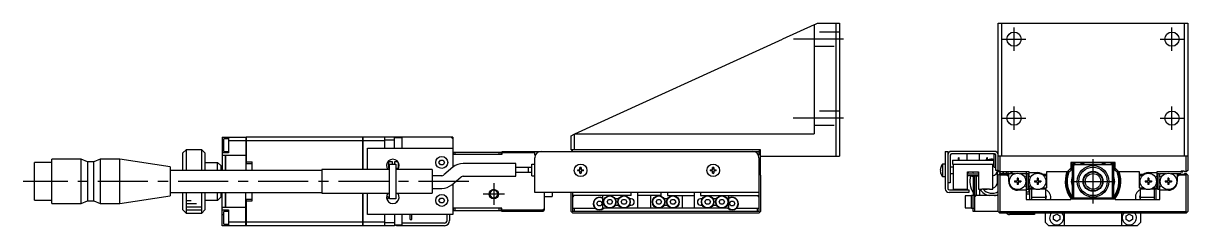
# Model space of a CAD drawing. Extents: x 0 to 775, y -8 to 645.
# Drawn here: x 406.1 to 775, y 292.9 to 356.9 of the extents above; entities that cross this region are included whole.
import ezdxf

# ---------------------------------------------------------------- set-up
doc = ezdxf.new("R2010")
doc.units = 0
doc.header["$LTSCALE"] = 0.5
doc.linetypes.add('CENTER', pattern=[50.8, 31.75, -6.35, 6.35, -6.35])
doc.linetypes.add('DASHED', pattern=[19.05, 12.7, -6.35])
for name, color, linetype in [('MSM_CENTER', 1, 'CENTER'), ('MSM_CONTINUOUS', 7, 'CONTINUOUS'), ('MSM_DASHED', 4, 'DASHED'), ('MSM_NARROW', 5, 'CONTINUOUS')]:
    doc.layers.add(name, color=color, linetype=linetype)

msp = doc.modelspace()

# ---------------------------------------------------------------- linework, layer by layer
at = {"layer": 'MSM_CENTER'}
for p, q in [((719.99, 348.25), (719.99, 355.65)), ((769.99, 348.25), (769.99, 355.65)), ((666, 351.95), (647.17, 351.95)), ((716.29, 351.95), (723.69, 351.95)), ((766.29, 351.95), (773.69, 351.95)), ((719.99, 323.25), (719.99, 330.65)), ((769.99, 323.25), (769.99, 330.65)), ((665.9, 326.95), (647.17, 326.95)), ((716.29, 326.95), (723.69, 326.95)), ((766.29, 326.95), (773.69, 326.95)), ((744.99, 299.95), (744.99, 313.95)), ((547.22, 306.95), (406.12, 306.95)), ((555.17, 306.35), (555.17, 299.55)), ((737.99, 306.95), (751.99, 306.95)), ((558.57, 302.95), (551.77, 302.95))]:
    msp.add_line(p, q, dxfattribs=at)
at = {"layer": 'MSM_CONTINUOUS'}
for p, q in [((656.67, 356.49), (646.67, 351.93)), ((656.67, 356.49), (657.67, 356.95)), ((656.67, 356.49), (656.67, 321.95)), ((657.67, 356.95), (664.67, 356.95)), ((663.67, 314.95), (663.67, 356.95)), ((664.67, 356.95), (664.67, 314.95)), ((714.99, 356.95), (774.99, 356.95)), ((714.99, 310.45), (714.99, 356.95)), ((715.99, 356.95), (715.99, 314.95)), ((773.99, 314.95), (773.99, 356.95)), ((774.99, 356.95), (774.99, 310.45)), ((580.87, 321.95), (646.67, 351.93)), ((469.17, 320.95), (469.17, 310.45)), ((469.17, 320.95), (476.67, 320.95)), ((471.17, 320.95), (471.17, 315.95)), ((476.67, 320.95), (476.67, 310.45)), ((476.67, 320.94), (476.72, 320.94)), ((476.72, 320.95), (476.72, 312.6)), ((513.67, 320.95), (476.72, 320.95)), ((513.67, 310.7), (513.67, 320.95)), ((513.67, 320.94), (513.72, 320.94)), ((542.17, 320.95), (513.72, 320.95)), ((513.72, 320.95), (513.72, 310.7)), ((520.67, 317.45), (520.67, 320.95)), ((523.67, 317.45), (523.67, 320.95)), ((541.67, 320.95), (542.17, 320.45)), ((542.17, 320.95), (542.17, 311.38)), ((579.67, 321.4), (580.67, 321.86)), ((579.67, 316.95), (579.67, 321.4)), ((580.67, 321.86), (580.87, 321.95)), ((580.67, 321.86), (580.67, 316.95)), ((580.87, 321.95), (656.67, 321.95)), ((469.17, 317.45), (469.67, 317.45)), ((469.67, 316.45), (469.67, 320.45)), ((471.17, 320.45), (469.67, 320.45)), ((476.67, 319.79), (471.17, 319.79)), ((476.67, 319.79), (476.72, 319.79)), ((513.67, 319.79), (476.72, 319.79)), ((513.67, 319.79), (513.72, 319.79)), ((520.67, 319.79), (513.72, 319.79)), ((515.17, 317.45), (542.17, 317.45)), ((515.17, 310.7), (515.17, 317.45)), ((523.67, 319.95), (520.67, 319.95)), ((526.17, 320.7), (523.67, 320.7)), ((526.17, 317.45), (526.17, 320.7)), ((415.17, 299.95), (415.17, 313.95)), ((424.47, 313.95), (415.17, 313.95)), ((424.47, 299.95), (424.47, 313.95)), ((426.47, 313.1), (424.47, 313.95)), ((430.47, 313.95), (428.47, 313.1)), ((430.47, 313.95), (430.47, 299.95)), ((436.67, 313.95), (430.47, 313.95)), ((436.67, 299.95), (436.67, 313.95)), ((452.67, 311.52), (436.67, 313.95)), ((457.67, 316.95), (456.67, 315.95)), ((456.67, 310.45), (456.67, 315.95)), ((457.67, 316.95), (457.67, 310.45)), ((462.67, 316.95), (457.67, 316.95)), ((462.67, 310.45), (462.67, 316.95)), ((463.67, 315.95), (462.67, 316.95)), ((463.67, 315.95), (463.67, 310.45)), ((471.17, 315.95), (469.17, 315.95)), ((469.37, 315.18), (469.17, 315.18)), ((469.37, 315.2), (469.37, 315.18)), ((469.37, 315.2), (470.17, 315.2)), ((469.67, 316.45), (471.17, 316.45)), ((470.17, 310.45), (470.17, 315.2)), ((470.17, 315.15), (470.22, 315.15)), ((470.22, 315.2), (470.22, 310.45)), ((470.22, 315.2), (476.67, 315.2)), ((537.81, 312.95), (538.24, 313.7)), ((538.24, 313.7), (539.11, 313.7)), ((539.11, 313.7), (539.54, 312.95)), ((557.67, 315.45), (542.17, 315.45)), ((542.37, 315.45), (542.37, 316.25)), ((542.37, 316.25), (557.37, 316.25)), ((542.87, 316.25), (542.87, 315.45)), ((556.87, 315.45), (556.87, 316.25)), ((557.37, 316.25), (557.37, 315.45)), ((557.67, 316.45), (557.67, 315.45)), ((557.67, 316.45), (639.17, 316.45)), ((568.17, 315.95), (557.67, 315.95)), ((568.17, 315.25), (568.17, 316.45)), ((568.17, 303.45), (568.17, 314.45)), ((639.67, 316.95), (579.67, 316.95)), ((579.67, 316.45), (580.17, 316.95)), ((579.92, 316.7), (580.17, 316.45)), ((639.67, 316.45), (639.17, 316.95)), ((639.17, 316.45), (639.42, 316.7)), ((639.17, 316.45), (639.17, 315.25)), ((639.17, 314.45), (639.17, 297.45)), ((639.67, 309.25), (639.67, 316.95)), ((639.67, 314.95), (664.67, 314.95)), ((698.19, 316.45), (698.99, 316.45)), ((698.19, 316.45), (698.19, 304.65)), ((698.99, 316.45), (698.99, 304.75)), ((699.79, 315.25), (699.79, 306.45)), ((713.79, 316.45), (700.19, 316.45)), ((713.79, 315.65), (700.19, 315.65)), ((700.49, 313.65), (700.49, 312.45)), ((700.49, 313.65), (713.49, 313.65)), ((702.61, 314.45), (702.36, 314.45)), ((702.36, 313.65), (702.36, 314.45)), ((702.61, 313.65), (702.61, 314.45)), ((704.99, 315.65), (704.99, 313.65)), ((708.99, 313.65), (708.99, 315.65)), ((711.36, 313.65), (711.36, 314.45)), ((711.61, 314.45), (711.36, 314.45)), ((711.61, 313.65), (711.61, 314.45)), ((713.49, 313.65), (713.49, 312.45)), ((713.69, 311.45), (713.69, 315.45)), ((714.14, 315.45), (713.69, 315.45)), ((714.19, 310.45), (714.19, 315.25)), ((774.99, 314.95), (714.99, 314.95)), ((715.49, 314.95), (715.49, 309.95)), ((774.49, 309.95), (774.49, 314.95)), ((409.67, 301), (409.67, 312.9)), ((415.17, 312.9), (409.67, 312.9)), ((426.47, 313.1), (426.47, 300.8)), ((428.47, 313.1), (426.47, 313.1)), ((428.47, 300.8), (428.47, 313.1)), ((452.67, 311.52), (452.67, 302.38)), ((500.67, 310.45), (452.67, 310.45)), ((463.67, 312.95), (467.67, 312.95)), ((467.67, 310.45), (467.67, 312.95)), ((468.67, 311.95), (467.67, 312.95)), ((468.67, 311.95), (468.67, 310.45)), ((476.67, 312.6), (478.67, 312.6)), ((476.72, 313.1), (478.67, 313.1)), ((478.67, 310.45), (478.67, 313.1)), ((500.67, 310.7), (500.67, 303.2)), ((522.17, 310.7), (500.67, 310.7)), ((523.1, 313.17), (521.85, 313.17)), ((521.85, 313.17), (521.85, 311.17)), ((521.85, 311.17), (522.17, 311.17)), ((522.17, 312.45), (524.17, 312.45)), ((522.17, 301.45), (522.17, 312.45)), ((523.1, 312.45), (523.1, 313.17)), ((524.76, 313.17), (523.76, 313.17)), ((523.76, 313.17), (523.76, 312.45)), ((524.17, 312.45), (524.17, 301.45)), ((524.17, 311.17), (525.01, 311.17)), ((535.67, 310.7), (524.17, 310.7)), ((525.01, 311.17), (525.01, 312.75)), ((535.67, 310.7), (535.67, 303.2)), ((538.24, 312.2), (537.81, 312.95)), ((539.11, 312.2), (538.24, 312.2)), ((539.54, 312.95), (539.11, 312.2)), ((542.23, 311.43), (539.31, 308.98)), ((562.17, 312.6), (545.45, 312.6)), ((562.17, 308.6), (562.17, 312.6)), ((567.17, 311.35), (562.17, 311.35)), ((562.17, 309.85), (567.17, 309.85)), ((566.17, 309.85), (566.17, 311.35)), ((567.17, 308.75), (567.17, 312.45)), ((567.17, 312.45), (568.17, 312.45)), ((581.75, 310.65), (582.47, 310.65)), ((582.47, 310.25), (581.75, 310.25)), ((582.47, 310.65), (582.47, 311.38)), ((582.47, 309.52), (582.47, 310.25)), ((582.87, 311.38), (582.87, 310.65)), ((582.87, 310.65), (583.6, 310.65)), ((582.87, 310.25), (582.87, 309.52)), ((583.6, 310.25), (582.87, 310.25)), ((623.75, 310.65), (624.47, 310.65)), ((624.47, 310.25), (623.75, 310.25)), ((624.47, 310.65), (624.47, 311.38)), ((624.47, 309.52), (624.47, 310.25)), ((624.87, 311.38), (624.87, 310.65)), ((624.87, 310.65), (625.6, 310.65)), ((624.87, 310.25), (624.87, 309.52)), ((625.6, 310.25), (624.87, 310.25)), ((639.67, 309.95), (639.17, 310.45)), ((639.67, 309.95), (639.17, 309.95)), ((696.6, 310.65), (696.73, 310.65)), ((696.73, 310.25), (696.6, 310.25)), ((696.73, 311.4), (696.73, 311.38)), ((696.73, 310.65), (696.73, 310.25)), ((697.29, 312.45), (697.29, 308.45)), ((698.19, 312.45), (697.29, 312.45)), ((700.74, 311.45), (699.79, 311.45)), ((700.49, 312.45), (713.49, 312.45)), ((700.74, 312.45), (700.74, 304.45)), ((705.24, 309.95), (708.74, 309.95)), ((705.24, 304.45), (705.24, 309.95)), ((708.74, 309.95), (708.74, 304.45)), ((713.24, 304.45), (713.24, 312.45)), ((713.69, 312.45), (713.49, 312.45)), ((713.69, 311.45), (714.19, 311.45)), ((714.99, 310.45), (714.19, 310.45)), ((714.73, 306.74), (714.73, 310.45)), ((715.49, 309.95), (714.99, 310.45)), ((724.79, 309.95), (715.49, 309.95)), ((717.49, 309.95), (717.49, 309.45)), ((717.99, 309.95), (717.99, 309.45)), ((718.99, 309.95), (718.99, 309.45)), ((723.91, 309.37), (723.91, 309.95)), ((724.79, 308.5), (724.79, 309.95)), ((737.49, 309.95), (730.29, 309.95)), ((730.29, 309.95), (730.29, 304.95)), ((736.78, 309.95), (737.99, 311.15)), ((737.99, 310.45), (737.49, 309.95)), ((751.99, 312.95), (737.99, 312.95)), ((737.99, 312.95), (737.99, 310.45)), ((738.49, 311.65), (738.79, 311.95)), ((738.49, 302.25), (738.49, 311.65)), ((738.99, 312.15), (738.79, 311.95)), ((738.79, 311.95), (738.79, 301.95)), ((738.99, 312.15), (739.29, 312.45)), ((750.99, 312.15), (738.99, 312.15)), ((739.29, 312.45), (750.69, 312.45)), ((750.69, 312.45), (750.99, 312.15)), ((751.19, 311.95), (750.99, 312.15)), ((751.19, 301.95), (751.19, 311.95)), ((751.19, 311.95), (751.49, 311.65)), ((751.49, 311.65), (751.49, 302.25)), ((751.99, 310.45), (751.99, 312.95)), ((751.99, 311.15), (753.2, 309.95)), ((752.49, 309.95), (751.99, 310.45)), ((759.69, 309.95), (752.49, 309.95)), ((759.69, 304.95), (759.69, 309.95)), ((772.73, 309.95), (765.19, 309.95)), ((765.19, 309.95), (765.19, 308.5)), ((772.73, 309.95), (773.49, 309.95)), ((773.49, 309.95), (773.49, 310.19)), ((774.49, 309.95), (774.05, 309.95)), ((774.99, 310.45), (774.49, 309.95)), ((538.67, 308.74), (535.67, 308.74)), ((541.88, 305.91), (544.8, 308.36)), ((542.17, 306.16), (542.17, 296.45)), ((545.45, 308.6), (562.17, 308.6)), ((567.17, 308.75), (568.17, 308.75)), ((639.67, 309.72), (639.17, 309.72)), ((639.27, 309.55), (639.17, 309.55)), ((639.67, 308.95), (639.17, 309.45)), ((639.17, 308.95), (639.42, 309.2)), ((639.67, 309.25), (639.57, 309.15)), ((639.57, 309.25), (639.57, 309.05)), ((639.67, 308.95), (639.67, 297.45)), ((696.73, 309.52), (696.73, 309.5)), ((697.29, 308.45), (698.19, 308.45)), ((699.79, 306.45), (698.99, 306.45)), ((699.79, 309.45), (700.74, 309.45)), ((708.74, 309.25), (705.24, 309.25)), ((708.74, 308.75), (705.24, 308.75)), ((708.74, 308.6), (706.99, 308.6)), ((706.99, 308.45), (707.49, 308.45)), ((706.99, 308.45), (706.99, 302.45)), ((707.49, 308.45), (707.49, 297.45)), ((707.99, 308.6), (707.99, 302.45)), ((714.99, 308.95), (715.49, 309.45)), ((714.99, 297.45), (714.99, 308.95)), ((715.24, 309.2), (715.49, 308.95)), ((715.49, 309.45), (720.37, 309.45)), ((715.49, 308.95), (715.49, 297.45)), ((717.79, 308.95), (715.49, 308.95)), ((718.29, 309.3), (717.79, 308.95)), ((717.79, 308.95), (718.29, 308.45)), ((718.29, 306.95), (718.29, 309.45)), ((720.09, 307.09), (720.09, 306.8)), ((720.09, 307.09), (720.88, 307.09)), ((720.09, 306.8), (720.88, 306.8)), ((720.62, 307.09), (720.62, 306.8)), ((720.94, 307.95), (720.94, 307.15)), ((721.23, 307.95), (720.94, 307.95)), ((720.94, 307.42), (721.23, 307.42)), ((720.94, 306.74), (720.94, 305.95)), ((720.94, 306.48), (721.23, 306.48)), ((721.23, 307.95), (721.23, 307.15)), ((721.23, 306.74), (721.23, 305.95)), ((721.29, 307.09), (722.09, 307.09)), ((721.29, 306.8), (722.09, 306.8)), ((721.56, 306.8), (721.56, 307.09)), ((721.8, 309.45), (723.79, 309.45)), ((722.09, 307.09), (722.09, 306.8)), ((723.79, 308.5), (723.49, 308.33)), ((723.79, 309.45), (723.79, 308.5)), ((723.99, 309.25), (723.94, 309.3)), ((723.99, 309.45), (724.59, 309.45)), ((723.99, 304.45), (723.99, 309.45)), ((724.59, 304.45), (724.59, 309.45)), ((724.79, 308.95), (724.59, 308.95)), ((724.79, 309.72), (727.44, 309.72)), ((724.79, 308.5), (725.01, 308.37)), ((724.99, 308.37), (724.99, 308.38)), ((726.49, 307.09), (726.49, 306.8)), ((726.49, 307.09), (727.28, 307.09)), ((726.49, 306.8), (727.28, 306.8)), ((727.02, 307.09), (727.02, 306.8)), ((727.63, 307.95), (727.34, 307.95)), ((727.34, 307.95), (727.34, 307.15)), ((727.34, 307.42), (727.63, 307.42)), ((727.34, 306.74), (727.34, 305.95)), ((727.34, 306.48), (727.63, 306.48)), ((727.63, 307.95), (727.63, 307.15)), ((727.63, 306.74), (727.63, 305.95)), ((727.69, 307.09), (728.49, 307.09)), ((727.69, 306.8), (728.49, 306.8)), ((727.96, 306.8), (727.96, 307.09)), ((728.49, 307.09), (728.49, 306.8)), ((729, 309.25), (730.29, 309.25)), ((730.29, 308.75), (729.57, 308.75)), ((759.69, 309.25), (760.97, 309.25)), ((760.41, 308.75), (759.69, 308.75)), ((761.49, 307.09), (761.49, 306.8)), ((761.49, 307.09), (762.28, 307.09)), ((761.49, 306.8), (762.28, 306.8)), ((762.02, 307.09), (762.02, 306.8)), ((762.63, 307.95), (762.34, 307.95)), ((762.34, 307.95), (762.34, 307.15)), ((762.34, 307.42), (762.63, 307.42)), ((762.34, 306.74), (762.34, 305.95)), ((762.34, 306.48), (762.63, 306.48)), ((762.53, 309.72), (765.19, 309.72)), ((762.63, 307.95), (762.63, 307.15)), ((762.63, 306.74), (762.63, 305.95)), ((762.69, 307.09), (763.49, 307.09)), ((762.69, 306.8), (763.49, 306.8)), ((762.96, 306.8), (762.96, 307.09)), ((763.49, 307.09), (763.49, 306.8)), ((764.97, 308.37), (765.19, 308.5)), ((764.99, 308.37), (764.99, 308.38)), ((765.39, 309.45), (765.99, 309.45)), ((765.39, 304.45), (765.39, 309.45)), ((765.99, 304.45), (765.99, 309.45)), ((766.19, 308.5), (766.19, 309.45)), ((766.19, 309.45), (768.17, 309.45)), ((766.48, 308.33), (766.19, 308.5)), ((767.89, 307.09), (767.89, 306.8)), ((767.89, 307.09), (768.68, 307.09)), ((767.89, 306.8), (768.68, 306.8)), ((768.42, 307.09), (768.42, 306.8)), ((769.03, 307.95), (768.74, 307.95)), ((768.74, 307.95), (768.74, 307.15)), ((768.74, 307.42), (769.03, 307.42)), ((768.74, 306.74), (768.74, 305.95)), ((768.74, 306.48), (769.03, 306.48)), ((769.03, 307.95), (769.03, 307.15)), ((769.03, 306.74), (769.03, 305.95)), ((769.09, 307.09), (769.89, 307.09)), ((769.09, 306.8), (769.89, 306.8)), ((769.36, 306.8), (769.36, 307.09)), ((769.6, 309.45), (772.73, 309.45)), ((769.89, 307.09), (769.89, 306.8)), ((771.69, 309.45), (771.69, 306.95)), ((772.19, 308.95), (771.69, 309.3)), ((771.69, 308.45), (772.19, 308.95)), ((774.49, 308.95), (772.19, 308.95)), ((774.05, 309.45), (774.49, 309.45)), ((774.49, 309.45), (774.99, 308.95)), ((774.49, 308.95), (774.74, 309.2)), ((774.49, 297.45), (774.49, 308.95)), ((774.99, 308.95), (774.99, 297.45)), ((452.67, 303.45), (500.67, 303.45)), ((456.67, 297.95), (456.67, 303.45)), ((457.67, 303.45), (457.67, 296.95)), ((462.67, 296.95), (462.67, 303.45)), ((463.67, 303.45), (463.67, 297.95)), ((467.67, 300.95), (467.67, 303.45)), ((468.67, 303.45), (468.67, 301.95)), ((469.17, 292.95), (469.17, 303.45)), ((470.17, 298.7), (470.17, 303.45)), ((470.22, 303.45), (470.22, 298.7)), ((476.67, 292.95), (476.67, 303.45)), ((478.67, 300.79), (478.67, 303.45)), ((500.67, 303.2), (522.17, 303.2)), ((513.67, 292.95), (513.67, 303.2)), ((513.72, 303.2), (513.72, 292.95)), ((515.17, 296.45), (515.17, 303.2)), ((521.49, 303.02), (521.67, 303.02)), ((521.67, 303.2), (521.67, 303.02)), ((524.17, 303.2), (535.67, 303.2)), ((535.67, 304.74), (538.67, 304.74)), ((639.17, 303.45), (568.17, 303.45)), ((571.17, 303.45), (571.17, 297.95)), ((573.67, 303.45), (573.67, 302.2)), ((579.67, 297.45), (579.67, 303.45)), ((580.17, 297.45), (580.17, 303.45)), ((598.67, 302.45), (598.67, 303.45)), ((600.67, 303.45), (600.67, 298.45)), ((608.17, 302.45), (608.17, 303.45)), ((610.17, 303.45), (610.17, 302.45)), ((618.67, 303.45), (618.67, 298.45)), ((620.67, 303.45), (620.67, 302.45)), ((705.69, 303.45), (699.39, 303.45)), ((699.49, 304.25), (705.69, 304.25)), ((700.74, 304.45), (705.24, 304.45)), ((705.69, 304.25), (705.69, 303.45)), ((708.74, 304.45), (709.74, 304.45)), ((708.99, 304.45), (708.99, 302.45)), ((709.74, 304.55), (712.24, 304.55)), ((709.74, 304.45), (709.74, 304.55)), ((710.54, 304.55), (710.54, 304.45)), ((710.54, 304.45), (711.44, 304.45)), ((710.91, 304.55), (710.91, 304.45)), ((711.06, 304.55), (711.06, 304.45)), ((711.44, 304.55), (711.44, 304.45)), ((712.24, 304.45), (712.24, 304.55)), ((712.24, 304.45), (713.24, 304.45)), ((721.23, 305.95), (720.94, 305.95)), ((723.79, 304.15), (721.09, 304.15)), ((723.49, 305.57), (723.79, 305.4)), ((723.59, 305.52), (723.57, 305.52)), ((723.79, 305.4), (723.79, 301.25)), ((723.79, 305.02), (723.99, 305.02)), ((724.99, 303.52), (723.79, 303.52)), ((723.79, 303.02), (724.99, 303.02)), ((724.99, 302.95), (723.79, 302.95)), ((723.99, 304.45), (724.59, 304.45)), ((724.59, 305.02), (724.79, 305.02)), ((725.01, 305.53), (724.79, 305.4)), ((724.79, 303.52), (724.79, 305.4)), ((724.79, 304.95), (725.83, 304.95)), ((725.29, 304.45), (724.79, 304.95)), ((724.79, 302.95), (724.79, 303.02)), ((724.99, 305.52), (724.99, 305.52)), ((724.99, 305.51), (724.99, 305.52)), ((724.99, 301.25), (724.99, 304.75)), ((726.77, 304.45), (725.29, 304.45)), ((725.54, 304.45), (725.54, 301.25)), ((727.63, 305.95), (727.34, 305.95)), ((730.04, 304.45), (728.2, 304.45)), ((729.15, 304.95), (730.29, 304.95)), ((730.29, 304.95), (729.79, 304.45)), ((730.04, 301.25), (730.04, 304.45)), ((741.82, 303.75), (742.01, 303.75)), ((742.24, 303.52), (742.01, 303.75)), ((742.24, 303.52), (742.07, 303.52)), ((742.24, 303.39), (742.24, 303.52)), ((747.96, 303.75), (747.74, 303.52)), ((747.91, 303.52), (747.74, 303.52)), ((747.74, 303.52), (747.74, 303.39)), ((747.74, 303.39), (747.74, 303.39)), ((747.96, 303.75), (748.15, 303.75)), ((759.69, 304.95), (760.83, 304.95)), ((760.19, 304.45), (759.69, 304.95)), ((761.77, 304.45), (759.94, 304.45)), ((759.94, 304.45), (759.94, 301.25)), ((762.63, 305.95), (762.34, 305.95)), ((764.69, 304.45), (763.2, 304.45)), ((764.15, 304.95), (765.19, 304.95)), ((764.44, 301.25), (764.44, 304.45)), ((765.19, 304.95), (764.69, 304.45)), ((765.19, 305.4), (764.97, 305.53)), ((764.99, 305.51), (764.99, 305.52)), ((764.99, 301.25), (764.99, 304.75)), ((765.19, 305.4), (765.19, 304.95)), ((765.39, 304.45), (765.99, 304.45)), ((766.19, 305.4), (766.48, 305.57)), ((766.19, 301.25), (766.19, 305.4)), ((768.89, 304.15), (766.19, 304.15)), ((769.03, 305.95), (768.74, 305.95)), ((409.67, 301), (415.17, 301)), ((415.17, 299.95), (424.47, 299.95)), ((424.47, 299.95), (426.47, 300.8)), ((426.47, 300.8), (428.47, 300.8)), ((428.47, 300.8), (430.47, 299.95)), ((430.47, 299.95), (436.67, 299.95)), ((436.67, 299.95), (452.67, 302.38)), ((467.67, 300.95), (463.67, 300.95)), ((467.67, 300.95), (468.67, 301.95)), ((476.67, 301.29), (478.67, 301.29)), ((476.72, 301.29), (476.72, 292.95)), ((476.72, 300.79), (478.67, 300.79)), ((521.67, 302.02), (521.18, 302.02)), ((521.22, 301.52), (521.67, 301.52)), ((521.67, 302.02), (521.67, 301.52)), ((524.17, 301.45), (522.17, 301.45)), ((537.81, 300.95), (538.24, 301.7)), ((538.24, 300.2), (537.81, 300.95)), ((538.24, 301.7), (539.11, 301.7)), ((539.11, 300.2), (538.24, 300.2)), ((539.11, 301.7), (539.54, 300.95)), ((539.54, 300.95), (539.11, 300.2)), ((571.17, 302.2), (573.67, 302.2)), ((580.17, 301.95), (580.67, 302.45)), ((598.67, 302.45), (580.17, 302.45)), ((587.81, 299.95), (588.24, 300.7)), ((588.24, 299.2), (587.81, 299.95)), ((588.24, 300.7), (589.11, 300.7)), ((589.11, 299.2), (588.24, 299.2)), ((589.11, 300.7), (589.54, 299.95)), ((589.54, 299.95), (589.11, 299.2)), ((589.67, 298.45), (589.67, 302.45)), ((591.06, 300.45), (591.49, 301.2)), ((591.49, 299.7), (591.06, 300.45)), ((591.49, 301.2), (592.36, 301.2)), ((592.36, 299.7), (591.49, 299.7)), ((592.36, 301.2), (592.79, 300.45)), ((592.79, 300.45), (592.36, 299.7)), ((594.69, 301.45), (593.66, 301.45)), ((593.66, 299.45), (594.69, 299.45)), ((595.56, 300.45), (595.99, 301.2)), ((595.99, 299.7), (595.56, 300.45)), ((595.99, 301.2), (596.86, 301.2)), ((596.86, 299.7), (595.99, 299.7)), ((596.86, 301.2), (597.29, 300.45)), ((597.29, 300.45), (596.86, 299.7)), ((598.67, 301.45), (598.16, 301.45)), ((598.16, 299.45), (598.67, 299.45)), ((608.17, 302.45), (600.67, 302.45)), ((604.87, 298.45), (604.87, 302.45)), ((606.56, 300.45), (606.99, 301.2)), ((606.99, 299.7), (606.56, 300.45)), ((606.99, 301.2), (607.86, 301.2)), ((607.86, 299.7), (606.99, 299.7)), ((607.86, 301.2), (608.29, 300.45)), ((608.29, 300.45), (607.86, 299.7)), ((610.19, 301.45), (609.16, 301.45)), ((609.16, 299.45), (610.19, 299.45)), ((610.17, 302.45), (618.67, 302.45)), ((611.06, 300.45), (611.49, 301.2)), ((611.49, 299.7), (611.06, 300.45)), ((611.49, 301.2), (612.36, 301.2)), ((612.36, 299.7), (611.49, 299.7)), ((612.36, 301.2), (612.79, 300.45)), ((612.79, 300.45), (612.36, 299.7)), ((614.87, 302.45), (614.87, 298.45)), ((620.67, 302.45), (639.17, 302.45)), ((621.19, 301.45), (620.67, 301.45)), ((620.67, 299.45), (621.19, 299.45)), ((622.06, 300.45), (622.49, 301.2)), ((622.49, 299.7), (622.06, 300.45)), ((622.49, 301.2), (623.36, 301.2)), ((623.36, 299.7), (622.49, 299.7)), ((623.36, 301.2), (623.79, 300.45)), ((623.79, 300.45), (623.36, 299.7)), ((625.69, 301.45), (624.66, 301.45)), ((624.66, 299.45), (625.69, 299.45)), ((626.56, 300.45), (626.99, 301.2)), ((626.99, 299.7), (626.56, 300.45)), ((626.99, 301.2), (627.86, 301.2)), ((627.86, 299.7), (626.99, 299.7)), ((627.86, 301.2), (628.29, 300.45)), ((628.29, 300.45), (627.86, 299.7)), ((629.67, 298.45), (629.67, 302.45)), ((629.81, 299.95), (630.24, 300.7)), ((630.24, 299.2), (629.81, 299.95)), ((630.24, 300.7), (631.11, 300.7)), ((631.11, 299.2), (630.24, 299.2)), ((631.11, 300.7), (631.54, 299.95)), ((631.54, 299.95), (631.11, 299.2)), ((638.67, 302.45), (639.17, 301.95)), ((704.49, 302.35), (704.49, 298.55)), ((706.49, 302.35), (704.49, 302.35)), ((706.49, 298.45), (706.49, 302.45)), ((714.99, 302.45), (706.49, 302.45)), ((706.99, 298.45), (706.99, 302.45)), ((707.49, 301.95), (707.99, 302.45)), ((723.79, 301.25), (737.99, 301.25)), ((725.54, 301.95), (730.04, 301.95)), ((737.99, 301.25), (737.99, 301.45)), ((737.99, 301.45), (751.99, 301.45)), ((738.79, 301.95), (738.49, 302.25)), ((738.79, 301.95), (738.99, 301.75)), ((739.29, 301.45), (738.99, 301.75)), ((738.99, 301.75), (750.99, 301.75)), ((750.99, 301.75), (750.69, 301.45)), ((750.99, 301.75), (751.19, 301.95)), ((751.49, 302.25), (751.19, 301.95)), ((751.99, 301.45), (751.99, 301.25)), ((751.99, 301.25), (766.19, 301.25)), ((759.94, 301.95), (764.44, 301.95)), ((456.67, 297.95), (457.67, 296.95)), ((457.67, 296.95), (462.67, 296.95)), ((462.67, 296.95), (463.67, 297.95)), ((469.17, 298.72), (469.37, 298.72)), ((469.17, 297.95), (471.17, 297.95)), ((469.17, 296.45), (469.67, 296.45)), ((469.37, 298.72), (469.37, 298.7)), ((470.17, 298.7), (469.37, 298.7)), ((469.67, 293.45), (469.67, 297.45)), ((471.17, 297.45), (469.67, 297.45)), ((470.17, 298.75), (470.22, 298.75)), ((476.67, 298.7), (470.22, 298.7)), ((471.17, 297.95), (471.17, 292.95)), ((542.17, 296.45), (515.17, 296.45)), ((520.67, 292.95), (520.67, 296.45)), ((523.67, 296.45), (523.67, 292.95)), ((526.17, 293.2), (526.17, 296.45)), ((528.67, 294.95), (528.67, 296.45)), ((529.17, 294.95), (529.17, 296.45)), ((540.37, 294.55), (540.37, 296.45)), ((541.17, 296.45), (541.17, 294.55)), ((557.67, 298.45), (542.17, 298.45)), ((557.37, 297.65), (542.17, 297.65)), ((542.37, 297.65), (542.37, 298.45)), ((542.87, 298.45), (542.87, 297.65)), ((556.87, 297.65), (556.87, 298.45)), ((557.37, 298.45), (557.37, 297.65)), ((557.67, 297.45), (557.67, 298.45)), ((557.67, 297.95), (570.56, 297.95)), ((570.67, 297.45), (557.67, 297.45)), ((570.06, 297.45), (570.56, 297.95)), ((570.56, 297.95), (571.17, 298.25)), ((571.17, 297.95), (570.67, 297.45)), ((580.17, 296.95), (579.67, 297.45)), ((580.17, 297.45), (579.92, 297.2)), ((580.17, 298.45), (587.35, 298.45)), ((639.17, 297.45), (580.17, 297.45)), ((639.17, 296.95), (580.17, 296.95)), ((580.67, 298.45), (580.67, 297.45)), ((629.67, 298.45), (589.67, 298.45)), ((632, 298.45), (639.17, 298.45)), ((638.67, 297.45), (638.67, 298.45)), ((639.42, 297.2), (639.17, 297.45)), ((639.17, 296.95), (639.67, 297.45)), ((704.49, 298.55), (706.49, 298.55)), ((706.49, 298.45), (707.49, 298.45)), ((706.99, 297.45), (706.99, 298.45)), ((714.99, 297.45), (706.99, 297.45)), ((715.49, 296.95), (714.99, 297.45)), ((715.49, 297.45), (715.24, 297.2)), ((715.49, 297.45), (774.49, 297.45)), ((774.49, 296.95), (715.49, 296.95)), ((726.49, 296.45), (718.49, 296.45)), ((726.49, 296.95), (726.49, 296.45)), ((729.99, 293.95), (729.99, 296.95)), ((732.49, 296.03), (733.49, 296.6)), ((732.49, 294.87), (732.49, 296.03)), ((733.49, 296.6), (734.49, 296.03)), ((734.49, 296.03), (734.49, 294.87)), ((735.99, 292.95), (735.99, 296.95)), ((753.99, 296.95), (753.99, 292.95)), ((755.49, 296.03), (756.49, 296.6)), ((755.49, 294.87), (755.49, 296.03)), ((756.49, 296.6), (757.49, 296.03)), ((757.49, 296.03), (757.49, 294.87)), ((759.99, 296.95), (759.99, 293.95)), ((774.74, 297.2), (774.49, 297.45)), ((774.99, 297.45), (774.49, 296.95)), ((476.67, 292.95), (469.17, 292.95)), ((469.67, 293.45), (471.17, 293.45)), ((476.67, 294.1), (471.17, 294.1)), ((476.67, 294.11), (476.72, 294.11)), ((476.67, 292.96), (476.72, 292.96)), ((513.67, 294.1), (476.72, 294.1)), ((513.67, 292.95), (476.72, 292.95)), ((513.67, 294.11), (513.72, 294.11)), ((513.67, 292.96), (513.72, 292.96)), ((520.67, 294.1), (513.72, 294.1)), ((523.67, 292.95), (513.72, 292.95)), ((520.67, 293.95), (523.67, 293.95)), ((523.67, 293.2), (526.17, 293.2)), ((524.37, 292.95), (524.37, 293.2)), ((539.57, 292.95), (524.37, 292.95)), ((524.87, 293.2), (524.87, 292.95)), ((539.57, 293.75), (526.17, 293.75)), ((528.67, 294.95), (529.17, 294.95)), ((729.99, 293.95), (730.99, 292.95)), ((735.99, 292.95), (730.99, 292.95)), ((733.49, 294.29), (732.49, 294.87)), ((734.49, 294.87), (733.49, 294.29)), ((753.99, 292.95), (735.99, 292.95)), ((758.99, 292.95), (753.99, 292.95)), ((756.49, 294.29), (755.49, 294.87)), ((757.49, 294.87), (756.49, 294.29)), ((758.99, 292.95), (759.99, 293.95))]:
    msp.add_line(p, q, dxfattribs=at)
for centre, radius in [((719.99, 351.95), 2.25), ((769.99, 351.95), 2.25), ((719.99, 326.95), 2.25), ((769.99, 326.95), 2.25), ((538.67, 312.95), 1.9), ((582.67, 310.45), 2), ((624.67, 310.45), 2), ((744.99, 306.95), 5), ((744.99, 306.95), 4.5), ((744.99, 306.95), 3.15), ((744.99, 306.95), 3), ((721.09, 306.95), 2.6), ((727.49, 306.95), 2.6), ((762.49, 306.95), 2.6), ((768.89, 306.95), 2.6), ((538.67, 300.95), 1.9), ((591.92, 300.45), 2), ((591.92, 300.45), 1.9), ((596.42, 300.45), 2), ((596.42, 300.45), 1.9), ((607.42, 300.45), 2), ((607.42, 300.45), 1.9), ((611.92, 300.45), 2), ((611.92, 300.45), 1.9), ((622.92, 300.45), 2), ((622.92, 300.45), 1.9), ((627.42, 300.45), 2), ((627.42, 300.45), 1.9)]:
    msp.add_circle(centre, radius, dxfattribs=at)
at = {"layer": 'MSM_CONTINUOUS', "extrusion": (0, 0, -1)}
msp.add_circle((-555.17, 302.95), 1.23, dxfattribs=at)
at = {"layer": 'MSM_CONTINUOUS'}
for centre, radius, start, end in [((523.17, 311.95), 2, 321.3178, 218.6822), ((570.17, 314.45), 2, 90, 180), ((637.17, 314.45), 2, 0, 90), ((700.19, 315.25), 1.2, 90, 180), ((700.19, 315.25), 0.4, 90, 180), ((712.99, 306.95), 7, 103.4233, 106.835), ((712.99, 306.95), 7, 84.2608, 101.3282), ((713.79, 315.25), 1.2, 0, 90), ((713.79, 315.25), 0.4, 0, 90), ((545.45, 307.6), 5, 90, 130), ((582.67, 310.45), 0.95, 167.8468, 192.1532), ((582.67, 310.45), 0.435, 152.6335, 207.3665), ((582.67, 310.45), 0.95, 77.8468, 102.1532), ((582.67, 310.45), 0.435, 62.6335, 117.3665), ((582.67, 310.45), 0.435, 242.6335, 297.3665), ((582.67, 310.45), 0.435, 332.6335, 27.3665), ((582.67, 310.45), 0.95, 347.8468, 12.1532), ((624.67, 310.45), 0.95, 167.8468, 192.1532), ((624.67, 310.45), 0.435, 152.6335, 207.3665), ((624.67, 310.45), 0.95, 77.8468, 102.1532), ((624.67, 310.45), 0.435, 62.6335, 117.3665), ((624.67, 310.45), 0.435, 242.6335, 297.3665), ((624.67, 310.45), 0.435, 332.6335, 27.3665), ((624.67, 310.45), 0.95, 347.8468, 12.1532), ((699.79, 310.45), 3.19, 163.0947, 176.4096), ((699.79, 310.45), 3.19, 183.5903, 196.9053), ((699.79, 310.45), 3.2, 141.3178, 162.73), ((705.49, 310.05), 0.25, 203.5782, 336.4218), ((706.99, 310.05), 0.25, 203.5782, 336.4218), ((708.49, 310.05), 0.25, 203.5782, 336.4218), ((712.73, 310.6), 2, 284.6156, 355.6988), ((712.73, 310.6), 2, 61.4886, 67.8314), ((712.99, 306.95), 3.75, 41.8103, 62.2624), ((712.99, 306.95), 4.57, 33.1646, 41.0301), ((712.99, 306.95), 7, 20.9248, 25.3769), ((744.99, 306.95), 8.8, 160.0677, 218.6822), ((744.99, 306.95), 8.5, 159.3327, 220.3202), ((744.99, 306.95), 8.2, 158.5399, 222.1236), ((744.99, 306.95), 8.5, 135.0991, 145.4397), ((744.99, 306.95), 8.2, 132.9703, 148.6118), ((744.99, 306.95), 9, 138.1897, 141.0576), ((744.99, 306.95), 8.8, 137.0141, 142.6982), ((744.99, 306.95), 6.8, 118.0725, 126.0189), ((744.99, 306.95), 6.5, 112.6199, 122.2042), ((744.99, 306.95), 6.5, 57.7958, 67.3801), ((744.99, 306.95), 6.8, 53.9811, 61.9275), ((744.99, 306.95), 8.2, 31.3881, 47.0297), ((744.99, 306.95), 8.5, 34.5603, 44.9009), ((744.99, 306.95), 8.2, 317.8764, 21.4601), ((744.99, 306.95), 8.8, 37.3018, 42.9859), ((744.99, 306.95), 8.5, 319.6798, 20.6673), ((744.99, 306.95), 9, 38.9424, 41.8103), ((744.99, 306.95), 8.8, 321.3178, 19.9323), ((773.39, 309.2), 1, 48.5904, 131.4096), ((538.67, 309.74), 1, 270, 310), ((545.45, 307.6), 1, 90, 130), ((582.67, 310.45), 0.95, 257.8468, 282.1532), ((624.67, 310.45), 0.95, 257.8468, 282.1532), ((639.27, 309.25), 0.3, 0, 90), ((699.79, 310.45), 3.2, 197.27, 218.6822), ((712.99, 306.95), 7, 165.0994, 211.0027), ((706.99, 310.6), 2, 247.6684, 292.3316), ((712.73, 306.74), 2, 284.6156, 0), ((721.09, 306.95), 2.8, 180, 270), ((720.88, 307.15), 0.06, 270, 0), ((720.88, 306.74), 0.06, 0, 90), ((721.29, 307.15), 0.06, 180, 270), ((721.29, 306.74), 0.06, 90, 180), ((724.29, 306.95), 1.59, 100.893, 126.1972), ((724.4, 306.83), 1.75, 121.3783, 127.006), ((724.01, 309.37), 0.1, 180, 225), ((724.29, 306.95), 1.59, 53.8027, 79.1069), ((724.17, 306.83), 1.75, 52.994, 61.3783), ((727.28, 307.15), 0.06, 270, 0), ((727.28, 306.74), 0.06, 0, 90), ((727.44, 306.92), 2.8, 40.6764, 90), ((727.69, 307.15), 0.06, 180, 270), ((727.69, 306.74), 0.06, 90, 180), ((744.99, 306.95), 6.8, 162.9174, 197.0826), ((744.99, 306.95), 6.8, 342.9174, 17.0826), ((762.53, 306.92), 2.8, 90, 139.3236), ((762.28, 307.15), 0.06, 270, 0), ((762.28, 306.74), 0.06, 0, 90), ((762.69, 307.15), 0.06, 180, 270), ((762.69, 306.74), 0.06, 90, 180), ((765.69, 306.95), 1.59, 100.893, 126.1972), ((765.8, 306.83), 1.75, 118.6217, 127.006), ((765.69, 306.95), 1.59, 53.8027, 79.1069), ((765.57, 306.83), 1.75, 52.994, 58.6217), ((768.68, 307.15), 0.06, 270, 0), ((768.68, 306.74), 0.06, 0, 90), ((768.89, 306.95), 2.8, 270, 0), ((769.09, 307.15), 0.06, 180, 270), ((769.09, 306.74), 0.06, 90, 180), ((773.39, 310.2), 1, 228.5904, 311.4096), ((523.17, 301.95), 2, 141.3178, 38.6822), ((538.67, 309.74), 5, 270, 310), ((699.39, 304.65), 1.2, 180, 270), ((699.49, 304.75), 0.5, 180, 270), ((712.99, 306.95), 7, 218.2132, 220.0052), ((712.99, 306.95), 4.57, 213.1646, 259.9589), ((712.99, 306.95), 3.75, 219.7918, 302.2309), ((712.99, 306.95), 4.57, 280.0411, 295.9532), ((724.4, 307.06), 1.75, 232.994, 238.6217), ((724.29, 306.95), 1.59, 233.8028, 259.107), ((724.29, 306.95), 1.59, 280.8931, 306.1973), ((724.17, 307.06), 1.75, 298.6217, 307.006), ((728.99, 301.95), 2.6, 344.3815, 66.1812), ((760.99, 301.95), 2.6, 113.8188, 195.6185), ((765.8, 307.06), 1.75, 232.994, 241.3783), ((765.69, 306.95), 1.59, 233.8028, 259.107), ((765.69, 306.95), 1.59, 280.8931, 306.1973), ((765.57, 307.06), 1.75, 301.3783, 307.006), ((524.47, 300.28), 0.2, 75.0744, 180.8063), ((588.67, 299.95), 2, 60, 311.4096), ((588.67, 299.95), 1.9, 58.2431, 307.8636), ((598.67, 300.45), 1, 270, 90), ((620.67, 300.45), 1, 90, 270), ((630.67, 299.95), 2, 228.5904, 120), ((630.67, 299.95), 1.9, 232.1364, 121.7568), ((718.49, 297.45), 1, 210.0001, 270), ((733.49, 295.45), 2.25, 138.1897, 41.8103), ((756.49, 295.45), 2.25, 138.1897, 41.8103), ((539.57, 294.55), 0.8, 270, 0), ((539.57, 294.55), 1.6, 270, 0)]:
    msp.add_arc(centre, radius, start, end, dxfattribs=at)
at = {"layer": 'MSM_DASHED'}
for p, q in [((664.67, 354.2), (656.67, 354.2)), ((656.67, 349.7), (664.67, 349.7)), ((664.67, 329.2), (656.67, 329.2)), ((656.67, 324.7), (664.67, 324.7))]:
    msp.add_line(p, q, dxfattribs=at)
at = {"layer": 'MSM_NARROW'}
for p, q in [((747.74, 303.39), (747.74, 303.39)), ((457.67, 300.95), (459.27, 300.95)), ((457.67, 299.95), (460.97, 299.95)), ((457.67, 298.95), (462.67, 298.95)), ((457.67, 297.95), (462.67, 297.95))]:
    msp.add_line(p, q, dxfattribs=at)
for centre, radius in [((744.99, 306.95), 2.46), ((555.17, 302.95), 1.5)]:
    msp.add_circle(centre, radius, dxfattribs=at)
for centre, start, end in [((728.99, 301.95), 327.1401, 32.8599), ((760.99, 301.95), 147.1401, 212.8599)]:
    msp.add_arc(centre, 1.25, start, end, dxfattribs=at)

doc.saveas('drawing.dxf')
